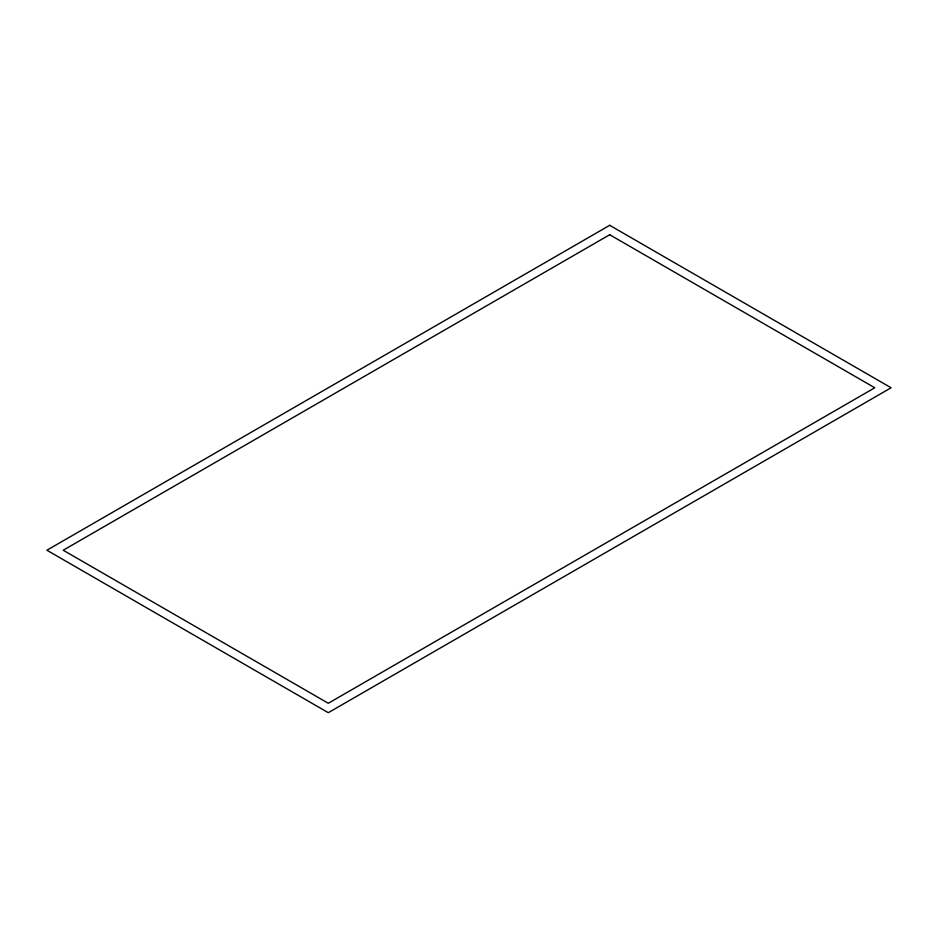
<?xml version="1.0" encoding="UTF-8"?>
<svg xmlns="http://www.w3.org/2000/svg" width="938" height="938" viewBox="0 0 938 938"><rect width="100%" height="100%" fill="white"/><g stroke="black" fill="none" stroke-linecap="round" stroke-linejoin="round"><path stroke-width="1.41" d="M609.7 225.308L46.9 550.231L328.3 712.692L891.1 387.769L609.7 225.308M609.7 234.723L63.221 550.231L328.3 703.277L874.779 387.769L609.7 234.723"/></g></svg>
